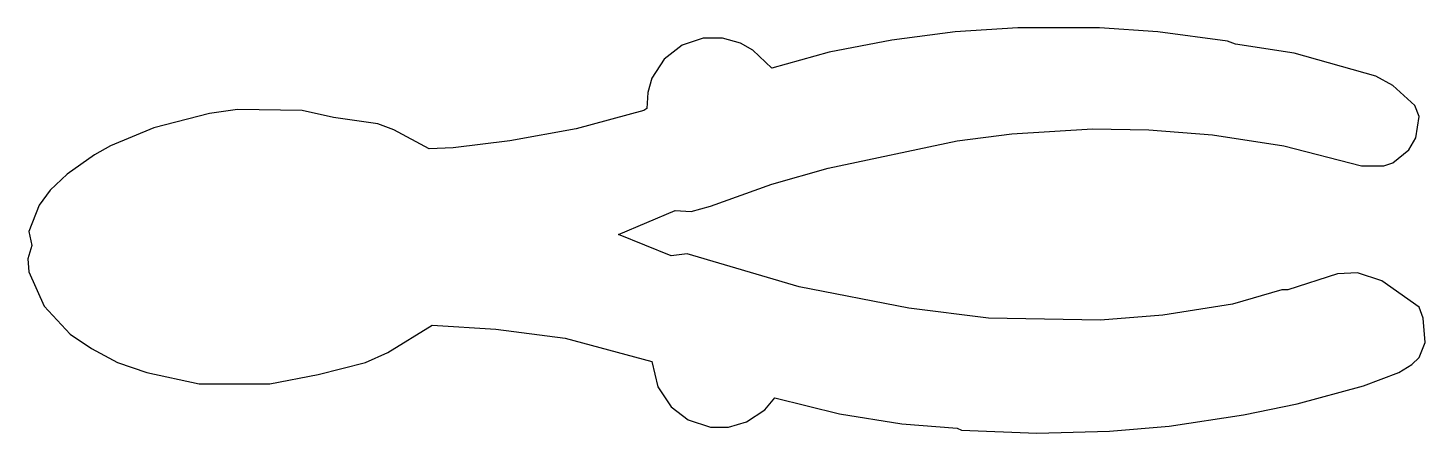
# Model space of a CAD drawing. Header units: metres. Extents: x -3.84 to 3.84, y -1.11 to 1.11.
import ezdxf

# ---------------------------------------------------------------- set-up
doc = ezdxf.new("R2010")
doc.units = ezdxf.units.M

msp = doc.modelspace()

# ---------------------------------------------------------------- linework, layer by layer
msp.add_lwpolyline([(-3.8327, -0.0055), (-3.8161, -0.0831), (-3.8383, -0.1551), (-3.8327, -0.2271), (-3.7497, -0.4154), (-3.6057, -0.5705), (-3.4893, -0.648), (-3.3453, -0.7256), (-3.1847, -0.7809), (-2.8967, -0.8419), (-2.509, -0.8419), (-2.2432, -0.792), (-1.9828, -0.7256), (-1.861, -0.6702), (-1.6173, -0.5206), (-1.2683, -0.5428), (-0.8862, -0.5926), (-0.4099, -0.72), (-0.3766, -0.8585), (-0.3046, -0.9693), (-0.2105, -1.0413), (-0.0886, -1.08), (0.0111, -1.08), (0.1108, -1.0523), (0.2105, -0.9859), (0.2659, -0.9194), (0.6203, -1.008), (0.9637, -1.0634), (1.2683, -1.0856), (1.2905, -1.0967), (1.7059, -1.1133), (2.1047, -1.1022), (2.4315, -1.0745), (2.8413, -1.0136), (3.1349, -0.9526), (3.5004, -0.853), (3.6943, -0.7809), (3.7663, -0.7366), (3.805, -0.6979), (3.8383, -0.6148), (3.8272, -0.4819), (3.805, -0.4209), (3.6001, -0.2769), (3.4672, -0.2326), (3.3564, -0.2382), (3.085, -0.3268), (3.0518, -0.3268), (2.7804, -0.4043), (2.3982, -0.4652), (2.0548, -0.4929), (1.44, -0.4819), (1.0025, -0.4265), (0.3988, -0.3102), (-0.216, -0.1274), (-0.3046, -0.1385), (-0.5926, -0.0222), (-0.2825, 0.1108), (-0.1939, 0.1052), (-0.0886, 0.1329), (0.2492, 0.2548), (0.5594, 0.3434), (1.2683, 0.4929), (1.5674, 0.5317), (2.0105, 0.5594), (2.3207, 0.5539), (2.6696, 0.5262), (3.0629, 0.4652), (3.4893, 0.3545), (3.6112, 0.3545), (3.661, 0.3711), (3.7497, 0.4431), (3.7884, 0.5096), (3.805, 0.6259), (3.7829, 0.6868), (3.661, 0.7976), (3.5669, 0.8474), (3.1183, 0.9748), (2.797, 1.0246), (2.7527, 1.0413), (2.3705, 1.0911), (2.0493, 1.1133), (1.6007, 1.1133), (1.2573, 1.0911), (0.9083, 1.0468), (0.5649, 0.9803), (0.2492, 0.8917), (0.144, 0.9914), (0.0775, 1.0302), (-0.0222, 1.0579), (-0.1274, 1.0579), (-0.2437, 1.0191), (-0.3434, 0.9416), (-0.4099, 0.8363), (-0.432, 0.7588), (-0.4376, 0.6702), (-0.4542, 0.6591), (-0.8253, 0.5594), (-1.1908, 0.4929), (-1.501, 0.4542), (-1.6339, 0.4486), (-1.8278, 0.5539), (-1.9164, 0.5871), (-2.1601, 0.6203), (-2.3318, 0.6591), (-2.6862, 0.6646), (-2.8413, 0.6425), (-3.146, 0.5649), (-3.3841, 0.4652), (-3.4727, 0.4154), (-3.6223, 0.3102), (-3.7164, 0.2215), (-3.7774, 0.1385), (-3.8327, -0.0055)])

doc.saveas('drawing.dxf')
